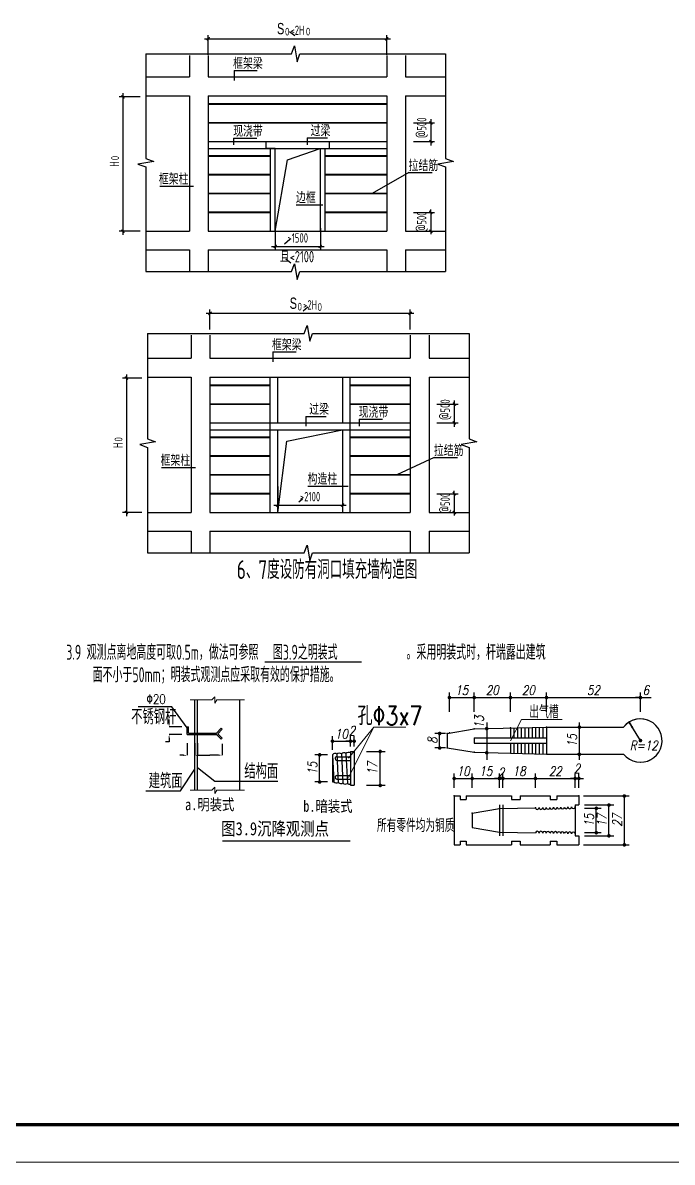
# Model space of a CAD drawing. Extents: x 3968514 to 5230306, y -516551 to -228246.
# Drawn here: x 4128825 to 4146085, y -359553 to -329275 of the extents above; entities that cross this region are included whole.
import ezdxf
from ezdxf.enums import TextEntityAlignment as Align

# ---------------------------------------------------------------- set-up
doc = ezdxf.new("R2010")
doc.units = 0
doc.header["$LTSCALE"] = 1000
doc.header["$MEASUREMENT"] = 0
doc.linetypes.add('3', pattern=[5, 3, -2])
doc.linetypes.add('DASH', pattern=[0.35, 0.25, -0.1])
doc.layers.add('AXIS', color=3, linetype='Continuous', lineweight=15)
doc.layers.add('FRAME', color=3, linetype='Continuous', lineweight=18)
for name, color, linetype in [('DIM', 3, 'Continuous'), ('DIM_SYMB', 3, 'Continuous'), ('edge', 7, 'Continuous'), ('HZ', 4, 'Continuous'), ('PUB_TEXT', 7, 'Continuous'), ('STEEL', 2, 'Continuous'), ('TEXT', 7, 'Continuous'), ('梁__实线', 4, 'Continuous')]:
    doc.layers.add(name, color=color, linetype=linetype)
doc.styles.add('FF', font='ztxt.shx', dxfattribs={"width": 0.7, "bigfont": 'hztxt.shx'})
doc.styles.add('FF1', font='tssdeng.shx', dxfattribs={"width": 0.8, "bigfont": 'tssdchn.shx'})
doc.styles.add('HZ', font='txt.shx', dxfattribs={"width": 0.8, "bigfont": 'hztxt.shx'})
doc.styles.add('SIM', font='italict.shx', dxfattribs={"width": 0.75, "oblique": 10, "bigfont": 'tssdchn.shx'})
doc.styles.add('sim1', font='TXT', dxfattribs={"width": 0.75, "bigfont": 'HZTXT'})
doc.styles.add('ST', font='simhei.ttf', dxfattribs={"width": 0.7})
doc.styles.add('TSSD_DIMENSION', font='tssdeng.shx', dxfattribs={"width": 0.7, "bigfont": 'tssdchn.shx'})
doc.styles.add('TSSD_Norm', font='tssdeng.shx', dxfattribs={"width": 0.7, "bigfont": 'hztxt.shx'})
doc.dimstyles.new('sim', dxfattribs={"dimtxt": 0.18, "dimasz": 100, "dimexe": 0.18, "dimexo": 0.0625, "dimgap": 0.09, "dimtad": 0, "dimtih": 1, "dimtoh": 1, "dimdec": 4, "dimzin": 0, "dimdsep": 46, "dimtxsty": 'HZ', "dimcen": 0.09, "dimadec": 0, "dimazin": 0, "dimtfac": 1, "dimtdec": 4, "dimtofl": 0, "dimtmove": 0, "dimatfit": 3, "dimfxl": 1, "dimtolj": 1, "dimtzin": 0, "dimarcsym": 0})
doc.dimstyles.new('TSSD_100_100$0', dxfattribs={"dimtxt": 300, "dimasz": 100, "dimexe": 100, "dimexo": 200, "dimgap": 100, "dimtad": 1, "dimdec": 0, "dimzin": 0, "dimdsep": 46, "dimtxsty": 'TSSD_DIMENSION', "dimblk": 'ARCHTICK', "dimblk1": 'ARCHTICK', "dimblk2": 'ARCHTICK', "dimcen": 0, "dimdle": 100, "dimclrd": 3, "dimclre": 3, "dimclrt": 7, "dimadec": 0, "dimazin": 0, "dimtfac": 1, "dimtdec": 0, "dimtix": 1, "dimtmove": 2, "dimatfit": 3, "dimldrblk": 'ARCHTICK', "dimfxl": 1, "dimtolj": 1, "dimtzin": 0, "dimarcsym": 0})

# ---------------------------------------------------------------- blocks, each defined once
blk = doc.blocks.new('*D281')
at = {"layer": 'Defpoints', "color": 0, "transparency": 16777216}
for p in [(4132714, -347985), (4133050, -347985), (4133050, -348185)]:
    blk.add_point(p, dxfattribs=at)
at = {"layer": 'TEXT', "color": 0, "lineweight": -2, "transparency": 16777216}
for p, q in [((4132714, -347885), (4132714, -347785)), ((4133050, -347985), (4132714, -347985)), ((4133050, -348185), (4132714, -348185)), ((4132714, -348385), (4132614, -348385)), ((4132714, -348285), (4132714, -348385))]:
    blk.add_line(p, q, dxfattribs=at)
at = {"layer": 'TEXT', "color": 0, "transparency": 16777216}
for points in [[(4132697, -347885), (4132731, -347885), (4132714, -347985)], [(4132697, -348285), (4132731, -348285), (4132714, -348185)]]:
    blk.add_solid(points, dxfattribs=at)
at = {"layer": 'TEXT', "color": 0, "transparency": 16777216, "insert": (4132614, -348385), "char_height": 0.18, "attachment_point": 5, "style": 'HZ'}
blk.add_mtext('\\A1;{\\f??|b0|i0|c0|p54;50}', dxfattribs=at)
blk = doc.blocks.new('*D280')
at = {"layer": 'Defpoints', "color": 0, "transparency": 16777216}
for p in [(4133466, -348416), (4134127, -348440), (4134127, -348736)]:
    blk.add_point(p, dxfattribs=at)
at = {"layer": 'TEXT', "color": 0, "lineweight": -2, "transparency": 16777216}
for p, q in [((4133466, -348416), (4133466, -348737)), ((4134127, -348440), (4134127, -348737)), ((4133566, -348736), (4133796, -348736)), ((4134027, -348736), (4133797, -348736))]:
    blk.add_line(p, q, dxfattribs=at)
at = {"layer": 'TEXT', "color": 0, "transparency": 16777216}
for points in [[(4133566, -348720), (4133566, -348753), (4133466, -348736)], [(4134027, -348720), (4134027, -348753), (4134127, -348736)]]:
    blk.add_solid(points, dxfattribs=at)
at = {"layer": 'TEXT', "color": 0, "transparency": 16777216, "insert": (4133797, -348736), "char_height": 0.18, "attachment_point": 5, "style": 'HZ'}
blk.add_mtext('\\A1;{\\f??|b0|i0|c0|p54;300}', dxfattribs=at)
blk = doc.blocks.new('*D279')
at = {"layer": 'Defpoints', "color": 0, "transparency": 16777216}
for p in [(4133196, -348416), (4133396, -348416), (4133196, -348741)]:
    blk.add_point(p, dxfattribs=at)
at = {"layer": 'TEXT', "color": 0, "lineweight": -2, "transparency": 16777216}
for p, q in [((4133196, -348416), (4133196, -348741)), ((4133396, -348416), (4133396, -348741)), ((4133096, -348741), (4132996, -348741)), ((4133496, -348741), (4133596, -348741))]:
    blk.add_line(p, q, dxfattribs=at)
at = {"layer": 'TEXT', "color": 0, "transparency": 16777216}
for points in [[(4133096, -348724), (4133096, -348757), (4133196, -348741)], [(4133496, -348724), (4133496, -348757), (4133396, -348741)]]:
    blk.add_solid(points, dxfattribs=at)
at = {"layer": 'TEXT', "color": 0, "transparency": 16777216, "insert": (4132996, -348741), "char_height": 0.18, "attachment_point": 5, "style": 'HZ'}
blk.add_mtext('\\A1;{\\f??|b0|i0|c0|p54;50}', dxfattribs=at)
blk = doc.blocks.new('_ArchTick')
at = {"color": 0, "linetype": 'ByBlock', "const_width": 0.4}
blk.add_lwpolyline([(-0.5, -0.5), (0.5, 0.5)], dxfattribs=at)
blk = doc.blocks.new('*D242')
at = {"layer": 'Defpoints', "color": 0, "transparency": 16777216}
for p in [(682937, 742604), (682327, 739034), (682937, 739034)]:
    blk.add_point(p, dxfattribs=at)
at = {"layer": 'DIM', "color": 3, "lineweight": -2, "transparency": 16777216}
for p, q in [((682787, 742604), (682227, 742604)), ((682327, 742704), (682327, 738934)), ((682787, 739034), (682227, 739034))]:
    blk.add_line(p, q, dxfattribs=at)
at = {"layer": 'DIM', "color": 3, "lineweight": -2, "transparency": 16777216, "xscale": 80, "yscale": 80, "zscale": 80}
for p, rotation in [((682327, 742604), 90), ((682327, 739034), 270)]:
    blk.add_blockref('_ArchTick', p, dxfattribs=dict(at, rotation=rotation))
at = {"layer": 'DIM', "color": 7, "transparency": 16777216, "insert": (682102, 740819), "char_height": 250, "attachment_point": 5, "rotation": 90, "style": 'TSSD_DIMENSION'}
blk.add_mtext('\\A1;H', dxfattribs=at)
blk = doc.blocks.new('*D241')
at = {"layer": 'Defpoints', "color": 0, "transparency": 16777216}
for p in [(689339, 744147), (684594, 743572), (689339, 743572)]:
    blk.add_point(p, dxfattribs=at)
at = {"layer": 'DIM', "color": 3, "lineweight": -2, "transparency": 16777216}
for p, q in [((684594, 743722), (684594, 744247)), ((689339, 743722), (689339, 744247)), ((684494, 744147), (689439, 744147))]:
    blk.add_line(p, q, dxfattribs=at)
at = {"layer": 'DIM', "color": 3, "lineweight": -2, "transparency": 16777216, "xscale": 80, "yscale": 80, "zscale": 80, "rotation": 180}
blk.add_blockref('_ArchTick', (684594, 744147), dxfattribs=at)
at = {"layer": 'DIM', "color": 3, "lineweight": -2, "transparency": 16777216, "xscale": 80, "yscale": 80, "zscale": 80}
blk.add_blockref('_ArchTick', (689339, 744147), dxfattribs=at)
at = {"layer": 'DIM', "color": 7, "transparency": 16777216, "insert": (686966, 744372), "char_height": 250, "attachment_point": 5, "style": 'TSSD_DIMENSION'}
blk.add_mtext('\\A1;<2H', dxfattribs=at)
blk = doc.blocks.new('*D240')
at = {"layer": 'Defpoints', "color": 0, "transparency": 16777216}
for p in [(689900, 741914), (689900, 741414), (690512, 741414)]:
    blk.add_point(p, dxfattribs=at)
at = {"layer": 'DIM', "color": 3, "lineweight": -2, "transparency": 16777216}
for p, q in [((690050, 741914), (690612, 741914)), ((690512, 742014), (690512, 741314)), ((690050, 741414), (690612, 741414))]:
    blk.add_line(p, q, dxfattribs=at)
at = {"layer": 'DIM', "color": 3, "lineweight": -2, "transparency": 16777216, "xscale": 80, "yscale": 80, "zscale": 80}
for p, rotation in [((690512, 741914), 90), ((690512, 741414), 270)]:
    blk.add_blockref('_ArchTick', p, dxfattribs=dict(at, rotation=rotation))
at = {"layer": 'DIM', "color": 7, "transparency": 16777216, "insert": (690287, 741781), "char_height": 250, "attachment_point": 5, "rotation": 90, "style": 'TSSD_DIMENSION'}
blk.add_mtext('\\A1;@500', dxfattribs=at)
blk = doc.blocks.new('*D239')
at = {"layer": 'Defpoints', "color": 0, "transparency": 16777216}
for p in [(689900, 739534), (689900, 739034), (690512, 739034)]:
    blk.add_point(p, dxfattribs=at)
at = {"layer": 'DIM', "color": 3, "lineweight": -2, "transparency": 16777216}
for p, q in [((690050, 739534), (690612, 739534)), ((690512, 739534), (690512, 739614)), ((690512, 739534), (690512, 739034)), ((690050, 739034), (690612, 739034)), ((690512, 739034), (690512, 738954))]:
    blk.add_line(p, q, dxfattribs=at)
at = {"layer": 'DIM', "color": 3, "lineweight": -2, "transparency": 16777216, "xscale": 80, "yscale": 80, "zscale": 80}
for p, rotation in [((690512, 739534), 270), ((690512, 739034), 90)]:
    blk.add_blockref('_ArchTick', p, dxfattribs=dict(at, rotation=rotation))
at = {"layer": 'DIM', "color": 7, "transparency": 16777216, "insert": (690287, 739284), "char_height": 250, "attachment_point": 5, "rotation": 90, "style": 'TSSD_DIMENSION'}
blk.add_mtext('\\A1;@500', dxfattribs=at)
blk = doc.blocks.new('*D238')
at = {"layer": 'Defpoints', "color": 0, "transparency": 16777216}
for p in [(686373, 739263), (687575, 739263), (687575, 738630)]:
    blk.add_point(p, dxfattribs=at)
at = {"layer": 'DIM', "color": 3, "lineweight": -2, "transparency": 16777216}
for p, q in [((686373, 739113), (686373, 738530)), ((687575, 739113), (687575, 738530)), ((686273, 738630), (687675, 738630))]:
    blk.add_line(p, q, dxfattribs=at)
at = {"layer": 'DIM', "color": 3, "lineweight": -2, "transparency": 16777216, "xscale": 80, "yscale": 80, "zscale": 80, "rotation": 180}
blk.add_blockref('_ArchTick', (686373, 738630), dxfattribs=at)
at = {"layer": 'DIM', "color": 3, "lineweight": -2, "transparency": 16777216, "xscale": 80, "yscale": 80, "zscale": 80}
blk.add_blockref('_ArchTick', (687575, 738630), dxfattribs=at)
at = {"layer": 'DIM', "color": 7, "transparency": 16777216, "insert": (686974, 738855), "char_height": 250, "attachment_point": 5, "style": 'TSSD_DIMENSION'}
blk.add_mtext('\\A1;>1500', dxfattribs=at)
blk = doc.blocks.new('*D244')
at = {"layer": 'Defpoints', "color": 0, "transparency": 16777216}
for p in [(830, 5386), (266, 1817), (830, 1817)]:
    blk.add_point(p, dxfattribs=at)
at = {"layer": 'DIM', "color": 3, "lineweight": -2, "transparency": 16777216}
for p, q in [((266, 5486), (266, 1717)), ((680, 5386), (166, 5386)), ((680, 1817), (166, 1817))]:
    blk.add_line(p, q, dxfattribs=at)
at = {"layer": 'DIM', "color": 3, "lineweight": -2, "transparency": 16777216, "xscale": 80, "yscale": 80, "zscale": 80}
for p, rotation in [((266, 5386), 90), ((266, 1817), 270)]:
    blk.add_blockref('_ArchTick', p, dxfattribs=dict(at, rotation=rotation))
at = {"layer": 'DIM', "color": 7, "transparency": 16777216, "insert": (41, 3601), "char_height": 250, "attachment_point": 5, "rotation": 90, "style": 'TSSD_DIMENSION'}
blk.add_mtext('\\A1;H', dxfattribs=at)
blk = doc.blocks.new('*D245')
at = {"layer": 'Defpoints', "color": 0, "transparency": 16777216}
for p in [(7808, 7110), (2487, 6533), (7808, 6533)]:
    blk.add_point(p, dxfattribs=at)
at = {"layer": 'DIM', "color": 3, "lineweight": -2, "transparency": 16777216}
for p, q in [((2387, 7110), (7908, 7110)), ((2487, 6683), (2487, 7210)), ((7808, 6683), (7808, 7210))]:
    blk.add_line(p, q, dxfattribs=at)
at = {"layer": 'DIM', "color": 3, "lineweight": -2, "transparency": 16777216, "xscale": 80, "yscale": 80, "zscale": 80, "rotation": 180}
blk.add_blockref('_ArchTick', (2487, 7110), dxfattribs=at)
at = {"layer": 'DIM', "color": 3, "lineweight": -2, "transparency": 16777216, "xscale": 80, "yscale": 80, "zscale": 80}
blk.add_blockref('_ArchTick', (7808, 7110), dxfattribs=at)
at = {"layer": 'DIM', "color": 7, "transparency": 16777216, "insert": (5148, 7335), "char_height": 250, "attachment_point": 5, "style": 'TSSD_DIMENSION'}
blk.add_mtext('\\A1;>2H', dxfattribs=at)
blk = doc.blocks.new('*D246')
at = {"layer": 'Defpoints', "color": 0, "transparency": 16777216}
for p in [(8369, 4697), (8369, 4197), (8981, 4197)]:
    blk.add_point(p, dxfattribs=at)
at = {"layer": 'DIM', "color": 3, "lineweight": -2, "transparency": 16777216}
for p, q in [((8519, 4697), (9081, 4697)), ((8981, 4797), (8981, 4097)), ((8519, 4197), (9081, 4197))]:
    blk.add_line(p, q, dxfattribs=at)
at = {"layer": 'DIM', "color": 3, "lineweight": -2, "transparency": 16777216, "xscale": 80, "yscale": 80, "zscale": 80}
for p, rotation in [((8981, 4697), 90), ((8981, 4197), 270)]:
    blk.add_blockref('_ArchTick', p, dxfattribs=dict(at, rotation=rotation))
at = {"layer": 'DIM', "color": 7, "transparency": 16777216, "insert": (8756, 4550), "char_height": 250, "attachment_point": 5, "rotation": 90, "style": 'TSSD_DIMENSION'}
blk.add_mtext('\\A1;@500', dxfattribs=at)
blk = doc.blocks.new('*D247')
at = {"layer": 'Defpoints', "color": 0, "transparency": 16777216}
for p in [(8369, 2317), (8369, 1817), (8981, 1817)]:
    blk.add_point(p, dxfattribs=at)
at = {"layer": 'DIM', "color": 3, "lineweight": -2, "transparency": 16777216}
for p, q in [((8519, 2317), (9081, 2317)), ((8981, 2317), (8981, 2397)), ((8981, 2317), (8981, 1817)), ((8519, 1817), (9081, 1817)), ((8981, 1817), (8981, 1737))]:
    blk.add_line(p, q, dxfattribs=at)
at = {"layer": 'DIM', "color": 3, "lineweight": -2, "transparency": 16777216, "xscale": 80, "yscale": 80, "zscale": 80}
for p, rotation in [((8981, 2317), 270), ((8981, 1817), 90)]:
    blk.add_blockref('_ArchTick', p, dxfattribs=dict(at, rotation=rotation))
at = {"layer": 'DIM', "color": 7, "transparency": 16777216, "insert": (8756, 2067), "char_height": 250, "attachment_point": 5, "rotation": 90, "style": 'TSSD_DIMENSION'}
blk.add_mtext('\\A1;@500', dxfattribs=at)
blk = doc.blocks.new('*D248')
at = {"layer": 'Defpoints', "color": 0, "transparency": 16777216}
for p in [(4287, 2656), (6008, 2656), (6008, 2014)]:
    blk.add_point(p, dxfattribs=at)
at = {"layer": 'DIM', "color": 3, "lineweight": -2, "transparency": 16777216}
for p, q in [((4287, 2506), (4287, 1914)), ((6008, 2506), (6008, 1914)), ((4187, 2014), (6108, 2014))]:
    blk.add_line(p, q, dxfattribs=at)
at = {"layer": 'DIM', "color": 3, "lineweight": -2, "transparency": 16777216, "xscale": 80, "yscale": 80, "zscale": 80, "rotation": 180}
blk.add_blockref('_ArchTick', (4287, 2014), dxfattribs=at)
at = {"layer": 'DIM', "color": 3, "lineweight": -2, "transparency": 16777216, "xscale": 80, "yscale": 80, "zscale": 80}
blk.add_blockref('_ArchTick', (6008, 2014), dxfattribs=at)
at = {"layer": 'DIM', "color": 7, "transparency": 16777216, "insert": (5148, 2239), "char_height": 250, "attachment_point": 5, "style": 'TSSD_DIMENSION'}
blk.add_mtext('\\A1;>2100', dxfattribs=at)
blk = doc.blocks.new('A$C0B803521')
at = {"layer": 'FRAME', "lineweight": 140}
blk.add_line((-97543, 35252), (-16943, 35252), dxfattribs=at)
at = {"layer": 'FRAME', "lineweight": 18}
blk.add_line((-100043, 34252), (-15943, 34252), dxfattribs=at)
blk = doc.blocks.new('A$C00CE35F3')
at = {"layer": 'DIM_SYMB'}
for points in [[(930.8, 5998), (4802, 5998), (4878.4, 6208), (4952.5, 5788), (5027, 5998), (8898.2, 5998)], [(930.8, 5998), (930.8, 3216.5), (1140.8, 3140), (720.8, 3066), (930.8, 2991.5), (930.8, 210)], [(8898.2, 5998), (8898.2, 3216.5), (9108.2, 3140), (8688.2, 3066), (8898.2, 2991.5), (8898.2, 210)], [(930.8, 210), (4802, 210), (4878.4, 420), (4952.5, 0), (5027, 210), (8898.2, 210)]]:
    blk.add_lwpolyline(points, dxfattribs=at)
at = {"layer": '梁__实线'}
for p, q in [((4750.7, 6590.9), (4888.5, 6480)), ((2087.4, 5954.5), (2087.4, 5384.5)), ((2587.4, 5954.5), (2587.4, 5384.5)), ((7332.8, 5954.5), (7332.8, 5384.5)), ((7832.8, 5954.5), (7832.8, 5384.5)), ((3278.1, 5553), (3278.1, 5289.2)), ((3278.1, 5553), (3891.6, 5553)), ((917.2, 5384.5), (2087.4, 5384.5)), ((2587.4, 5384.5), (7332.8, 5384.5)), ((7832.8, 5384.5), (8894.9, 5384.5)), ((917.2, 4884.5), (2087.4, 4884.5)), ((2087.4, 4884.5), (2087.4, 1284.5)), ((2587.4, 4884.5), (2587.4, 1284.5)), ((2587.4, 4884.5), (7332.8, 4884.5)), ((7332.8, 4884.5), (7332.8, 1284.5)), ((7832.8, 4884.5), (8894.9, 4884.5)), ((7832.8, 4884.5), (7832.8, 1284.5)), ((2587.4, 3664.5), (7332.8, 3664.5)), ((3261, 3755.7), (3261, 3576.1)), ((3261, 3755.7), (3882.4, 3755.7)), ((4127.5, 3484.5), (4127.5, 3664.5)), ((5220.4, 3767.2), (5220.4, 3576.1)), ((5220.4, 3767.2), (5761.6, 3767.2)), ((5807.5, 3484.5), (5807.5, 3664.5)), ((2587.4, 3484.5), (7332.8, 3484.5)), ((4367.5, 3484.5), (4127.5, 3484.5)), ((4367.5, 1284.5), (4367.5, 3484.5)), ((4692.1, 3182.3), (5567.5, 3484.5)), ((5567.5, 3484.5), (5807.5, 3484.5)), ((5567.5, 3484.5), (5567.5, 1284.5)), ((4367.5, 1284.5), (4692.1, 3182.3)), ((7922.7, 2842.4), (6944.1, 2284.5)), ((7922.7, 2842.4), (8544.2, 2842.4)), ((1303.3, 2482.1), (2199.8, 2482.1)), ((4926.5, 1985.4), (5635.4, 1985.4)), ((917.2, 1284.5), (2087.4, 1284.5)), ((2587.4, 1284.5), (7332.8, 1284.5)), ((7832.8, 1284.5), (8894.9, 1284.5)), ((4619, 952.3), (4760, 1068.8)), ((917.2, 784.5), (2087.4, 784.5)), ((2087.4, 784.5), (2087.4, 227.2)), ((2587.4, 784.5), (2587.4, 227.2)), ((2587.4, 784.5), (7332.8, 784.5)), ((7332.8, 784.5), (7332.8, 227.2)), ((7832.8, 784.5), (7832.8, 227.2)), ((7832.8, 784.5), (8894.9, 784.5)), ((4649, 550.2), (4785.5, 441.5))]:
    blk.add_line(p, q, dxfattribs=at)
at = {"layer": '梁__实线', "linetype": '3'}
for p, q in [((4247.5, 1284.5), (4247.5, 3484.5)), ((5687.5, 3484.5), (5687.5, 1284.5))]:
    blk.add_line(p, q, dxfattribs=at)
at = {"layer": '梁__实线', "linetype": 'DASH', "const_width": 50}
for points in [[(2587.4, 4664.5), (7332.8, 4664.5)], [(2587.4, 4164.5), (7332.8, 4164.5)], [(2587.4, 3284.5), (4247.5, 3284.5)], [(5687.5, 3284.5), (7332.8, 3284.5)], [(2587.4, 2784.5), (4247.5, 2784.5)], [(5687.5, 2784.5), (7332.8, 2784.5)], [(2587.4, 2284.5), (4247.5, 2284.5)], [(5687.5, 2284.5), (7332.8, 2284.5)], [(2587.4, 1784.5), (4247.5, 1784.5)], [(5687.5, 1784.5), (7332.8, 1784.5)]]:
    blk.add_lwpolyline(points, dxfattribs=at)
at = {"layer": 'DIM', "color": 7, "char_height": 300, "attachment_point": 5, "style": 'TSSD_DIMENSION'}
for s, insert in [('{\\fArial|b0|i0|c0|p32;S}', (4513.7, 6665.6)), ('且<2100', (4946.5, 607.1))]:
    blk.add_mtext(s, dxfattribs=dict(at, insert=insert))
at = {"layer": 'HZ', "style": 'FF', "width": 0.7}
for s, height, p in [('0', 200, (4633.4, 6485.6)), ('0', 200, (5189.1, 6487.8)), ('框架梁', 300, (3250.7, 5590)), ('现浇带', 300, (3251.6, 3792.7)), ('过梁', 300, (5310.5, 3804.2)), ('拉结筋', 300, (7913.4, 2879.3)), ('框架柱', 300, (1275.9, 2519.1)), ('边框', 300, (4921, 2026.3))]:
    blk.add_text(s, height=height, dxfattribs=at).set_placement(p)
blk.add_text('0', height=200, rotation=90, dxfattribs=at).set_placement((211.5, 3175.4))
at = {"layer": 'DIM'}
for base, p1, p2, text, picture, middle in [((7332.8, 6397.8), (2587.4, 5822.8), (7332.8, 5822.8), '<2H', '*D241', (4960.1, 6622.8)), ((5568.3, 880), (4366.7, 1513.9), (5568.3, 1513.9), '>1500', '*D238', (4967.5, 1105))]:
    dim = blk.add_linear_dim(base=base, p1=p1, p2=p2, text=text, dimstyle='TSSD_100_100$0', dxfattribs=at)
    dim.commit()
    dim.dimension.update_dxf_attribs({"geometry": picture, "text_midpoint": middle, "insert": (-682006.3, -737749.6)})
for base, p1, p2, text, picture, middle in [((321.2, 1284.5), (930.8, 4854.2), (930.8, 1284.5), 'H', '*D242', (96.2, 3069.4)), ((8506, 1284.5), (7893.7, 1784.5), (7893.7, 1284.5), '@500', '*D239', (8281, 1534.5))]:
    dim = blk.add_linear_dim(base=base, p1=p1, p2=p2, angle=90, text=text, dimstyle='TSSD_100_100$0', dxfattribs=at)
    dim.commit()
    dim.dimension.update_dxf_attribs({"geometry": picture, "text_midpoint": middle, "insert": (-682006.3, -737749.6)})
dim = blk.add_linear_dim(base=(8506, 3664.5), p1=(7893.7, 4164.5), p2=(7893.7, 3664.5), angle=90, text='@500', dimstyle='TSSD_100_100$0', dxfattribs=at)
dim.commit()
dim.dimension.update_dxf_attribs({"geometry": '*D240', "text_midpoint": (8281, 4031.3), "dimtype": 128, "insert": (-682006.3, -737749.6)})
blk = doc.blocks.new('A$C3B2316FB')
at = {"layer": 'DIM_SYMB'}
for points in [[(830.2, 6576.1), (4989.4, 6576.1), (5065.8, 6786.1), (5139.9, 6366.1), (5214.4, 6576.1), (9373.5, 6576.1)], [(830.2, 6576.1), (830.2, 3771.6), (1040.2, 3695.2), (620.2, 3621.1), (830.2, 3546.6), (830.2, 742.1)], [(9373.5, 6576.1), (9373.5, 3771.6), (9583.5, 3695.2), (9163.5, 3621.1), (9373.5, 3546.6), (9373.5, 742.1)], [(830.2, 742.1), (4989.4, 742.1), (5065.8, 952.1), (5139.9, 532.1), (5214.4, 742.1), (9373.5, 742.1)]]:
    blk.add_lwpolyline(points, dxfattribs=at)
at = {"layer": '梁__实线'}
for p, q in [((4959.6, 7174.3), (5088.5, 7284.9)), ((1986.8, 6532.6), (1986.8, 5916.6)), ((2486.8, 6532.6), (2486.8, 5916.6)), ((7808.2, 6532.6), (7808.2, 5916.6)), ((8308.2, 6532.6), (8308.2, 5916.6)), ((4161.9, 6085.1), (4161.9, 5821.3)), ((4161.9, 6085.1), (4775.3, 6085.1)), ((816.6, 5916.6), (1986.8, 5916.6)), ((2486.8, 5916.6), (7808.2, 5916.6)), ((8308.2, 5916.6), (9370.3, 5916.6)), ((816.6, 5416.6), (1986.8, 5416.6)), ((1986.8, 5416.6), (1986.8, 1816.6)), ((2486.8, 5416.6), (2486.8, 1816.6)), ((2486.8, 5416.6), (7808.2, 5416.6)), ((4086.8, 1816.6), (4086.8, 5416.6)), ((4286.8, 4196.6), (4286.8, 5416.6)), ((6008.3, 5416.6), (6008.3, 4196.6)), ((6208.3, 5416.6), (6208.3, 1816.6)), ((7808.2, 5416.6), (7808.2, 1816.6)), ((8308.2, 5416.6), (9370.3, 5416.6)), ((8308.2, 5416.6), (8308.2, 1816.6)), ((5035.4, 4372), (5035.4, 4108.2)), ((5035.4, 4372), (5576.6, 4372)), ((6448.2, 4296.2), (6448.2, 4108.2)), ((6448.2, 4296.2), (7069.7, 4296.2)), ((2486.8, 4196.6), (7808.2, 4196.6)), ((2486.8, 4016.6), (7808.2, 4016.6)), ((4286.8, 1816.6), (4286.8, 4016.6)), ((4531.4, 3714.4), (6008.3, 4016.6)), ((6008.3, 4016.6), (6008.3, 1816.6)), ((4286.8, 1816.6), (4531.4, 3714.4)), ((8446.9, 3278.2), (7451.6, 2816.6)), ((8446.9, 3278.2), (9068.4, 3278.2)), ((1202.7, 3014.2), (2099.2, 3014.2)), ((5087.4, 2517.4), (6156.2, 2517.4)), ((4845.8, 2096.8), (4945.2, 2178.9)), ((816.6, 1816.6), (1986.8, 1816.6)), ((2486.8, 1816.6), (7808.2, 1816.6)), ((8308.2, 1816.6), (9370.3, 1816.6)), ((816.6, 1316.6), (1986.8, 1316.6)), ((1986.8, 1316.6), (1986.8, 759.3)), ((2486.8, 1316.6), (2486.8, 759.3)), ((2486.8, 1316.6), (7808.2, 1316.6)), ((7808.2, 1316.6), (7808.2, 759.3)), ((8308.2, 1316.6), (8308.2, 759.3)), ((8308.2, 1316.6), (9370.3, 1316.6))]:
    blk.add_line(p, q, dxfattribs=at)
at = {"layer": '梁__实线', "linetype": 'DASH', "const_width": 50}
for points in [[(2486.8, 5196.6), (4086.8, 5196.6)], [(6208.3, 5196.6), (7808.2, 5196.6)], [(2486.8, 4696.6), (4086.8, 4696.6)], [(6208.3, 4696.6), (7808.2, 4696.6)], [(2486.8, 3816.6), (4086.8, 3816.6)], [(6208.3, 3816.6), (7808.2, 3816.6)], [(2486.8, 3316.6), (4086.8, 3316.6)], [(6208.3, 3316.6), (7808.2, 3316.6)], [(2486.8, 2816.6), (4086.8, 2816.6)], [(6208.3, 2816.6), (7808.2, 2816.6)], [(2486.8, 2316.6), (4086.8, 2316.6)], [(6208.3, 2316.6), (7808.2, 2316.6)]]:
    blk.add_lwpolyline(points, dxfattribs=at)
at = {"layer": 'DIM', "insert": (4702.4, 7376.3), "char_height": 300, "attachment_point": 5, "style": 'TSSD_DIMENSION'}
blk.add_mtext('{\\fArial|b0|i0|c0|p32;S}', dxfattribs=at)
at = {"layer": 'HZ', "style": 'FF', "width": 0.7}
for s, height, p in [('0', 200, (4819.9, 7186.3)), ('0', 200, (5352.5, 7176.5)), ('框架梁', 300, (4134.5, 6122.1)), ('过梁', 300, (5125.5, 4408.9)), ('现浇带', 300, (6438.9, 4333.2)), ('拉结筋', 300, (8437.6, 3315.2)), ('框架柱', 300, (1175.3, 3051.1)), ('构造柱', 300, (5081.9, 2558.4))]:
    blk.add_text(s, height=height, dxfattribs=at).set_placement(p)
blk.add_text('0', height=200, rotation=90, dxfattribs=at).set_placement((156.5, 3707.5))
at = {"layer": 'DIM'}
for base, p1, p2, text, picture, middle in [((7808.2, 7110.1), (2486.8, 6532.6), (7808.2, 6532.6), '>2H', '*D245', (5147.5, 7335.1)), ((6008.4, 2014.4), (4287.4, 2656.5), (6008.4, 2656.5), '>2100', '*D248', (5147.9, 2239.4))]:
    dim = blk.add_linear_dim(base=base, p1=p1, p2=p2, text=text, dimstyle='TSSD_100_100$0', dxfattribs=at)
    dim.commit()
    dim.dimension.update_dxf_attribs({"geometry": picture, "text_midpoint": middle})
for base, p1, p2, text, picture, middle in [((266.2, 1816.6), (830.2, 5386.2), (830.2, 1816.6), 'H', '*D244', (41.2, 3601.4)), ((8981.4, 1816.6), (8369.1, 2316.6), (8369.1, 1816.6), '@500', '*D247', (8756.4, 2066.6))]:
    dim = blk.add_linear_dim(base=base, p1=p1, p2=p2, angle=90, text=text, dimstyle='TSSD_100_100$0', dxfattribs=at)
    dim.commit()
    dim.dimension.update_dxf_attribs({"geometry": picture, "text_midpoint": middle})
dim = blk.add_linear_dim(base=(8981.4, 4196.6), p1=(8369.1, 4696.6), p2=(8369.1, 4196.6), angle=90, text='@500', dimstyle='TSSD_100_100$0', dxfattribs=at)
dim.commit()
dim.dimension.update_dxf_attribs({"geometry": '*D246', "text_midpoint": (8756.4, 4550.3), "dimtype": 128})

msp = doc.modelspace()

# ---------------------------------------------------------------- linework, layer by layer
at = {"layer": 'AXIS'}
for p, q in [((4133275.88121, -347270.15845), (4133848.58469, -347270.15845)), ((4133848.58469, -347270.15845), (4133925.75398, -347184.79653)), ((4133925.75398, -347184.79653), (4133925.75398, -347351.40549)), ((4133925.75398, -347351.40549), (4133982.64923, -347270.15845)), ((4133982.64923, -347270.15845), (4134715.88121, -347270.15845)), ((4142079.9045, -347791.65001), (4141784.25167, -348353.079)), ((4142079.9045, -347791.65001), (4143156.78995, -347791.65001)), ((4137479.43389, -348818.37391), (4138152.38136, -347991.24889)), ((4138152.38136, -347991.24889), (4137479.43389, -349327.3739)), ((4138152.38136, -347991.24889), (4139005.57516, -347991.24889)), ((4133275.88121, -349670.15845), (4133848.58469, -349670.15845)), ((4133848.58469, -349670.15845), (4133925.75397, -349584.79653)), ((4133925.75397, -349584.79653), (4133925.75397, -349751.40549)), ((4133925.75397, -349751.40549), (4133982.64923, -349670.15845)), ((4133982.64923, -349670.15845), (4134715.88121, -349670.15845))]:
    msp.add_line(p, q, dxfattribs=at)
at = {"layer": 'AXIS', "const_width": 40}
msp.add_lwpolyline([(4134127.5924, -351015.88816), (4137526.29811, -351015.88816)], dxfattribs=at)
at = {"layer": 'edge'}
for p, q in [((4133395.88121, -349670.15845), (4133395.88121, -347270.15845)), ((4133465.88121, -349670.15845), (4133465.88121, -347270.15845)), ((4134595.88121, -349670.15845), (4134595.88121, -347270.15845))]:
    msp.add_line(p, q, dxfattribs=at)
at = {"layer": 'PUB_TEXT'}
msp.add_line((4135261.74296, -346252.48686), (4137831.02269, -346252.48686), dxfattribs=at)
at = {"layer": 'STEEL'}
for p, q in [((4133195.88121, -348185.15845), (4133195.88121, -347985.15845)), ((4133195.88121, -347985.15845), (4133231.88121, -347985.15845)), ((4133195.88121, -348185.15845), (4133975.78571, -348185.15841)), ((4133231.88121, -348149.15845), (4133231.88121, -347985.15845)), ((4133231.88121, -348149.15845), (4133975.78569, -348149.15841)), ((4133975.78569, -348149.15841), (4134101.7857, -348023.1584)), ((4133975.7857, -348185.1584), (4134101.7857, -348311.1584)), ((4134008.69739, -348167.1584), (4134127.24155, -348048.61424)), ((4134008.69739, -348167.1584), (4134127.24155, -348285.70255)), ((4134127.24155, -348048.61424), (4134101.7857, -348023.1584)), ((4134127.24155, -348285.70255), (4134101.7857, -348311.1584))]:
    msp.add_line(p, q, dxfattribs=at)
at = {"layer": 'STEEL', "color": 2}
for p, q in [((4140104.25167, -348157.43572), (4140824.25167, -348037.43572)), ((4140104.25167, -348157.43572), (4140104.25167, -348541.43572)), ((4140824.25167, -348037.43572), (4142744.25167, -347989.43572)), ((4141784.25167, -348013.43572), (4141784.25167, -348277.43572)), ((4141880.25167, -348011.03572), (4141880.25167, -348277.43572)), ((4141976.25167, -348008.63572), (4141976.25167, -348277.43572)), ((4142072.25167, -348006.23572), (4142072.25167, -348277.43572)), ((4142168.25167, -348003.83572), (4142168.25167, -348277.43572)), ((4142264.25167, -348001.43572), (4142264.25167, -348277.43572)), ((4142360.25167, -347999.03572), (4142360.25167, -348277.43572)), ((4142456.25167, -347989.43572), (4142456.25167, -348277.43572)), ((4142552.25167, -347989.43572), (4142552.25167, -348277.43572)), ((4142648.25167, -347989.43572), (4142648.25167, -348277.43572)), ((4142744.25167, -347989.43572), (4142744.25167, -348709.43572)), ((4142744.25167, -347989.43572), (4144790.61182, -347989.43572)), ((4140824.25167, -348277.43572), (4140824.25167, -348421.43572)), ((4140824.25167, -348277.43572), (4142744.25167, -348277.43572)), ((4140824.25167, -348421.43572), (4142744.25167, -348421.43572)), ((4141784.25167, -348421.43572), (4141784.25167, -348685.43572)), ((4141880.25167, -348421.43572), (4141880.25167, -348687.83572)), ((4141976.25167, -348421.43572), (4141976.25167, -348690.23572)), ((4142072.25167, -348421.43572), (4142072.25167, -348692.63572)), ((4142168.25167, -348421.43572), (4142168.25167, -348695.03572)), ((4142264.25167, -348421.43572), (4142264.25167, -348697.43572)), ((4142360.25167, -348421.43572), (4142360.25167, -348699.83572)), ((4142456.25167, -348421.43572), (4142456.25167, -348709.43572)), ((4142552.25167, -348421.43572), (4142552.25167, -348709.43572)), ((4142648.25167, -348421.43572), (4142648.25167, -348709.43572)), ((4137055.88971, -348726.10421), (4137055.88971, -349446.10421)), ((4137055.88971, -348726.10421), (4137090.43894, -349448.31273)), ((4137175.45496, -348714.14769), (4137211.21356, -349461.6366)), ((4137295.02022, -348702.19116), (4137331.92827, -349473.70807)), ((4137414.58547, -348690.23464), (4137452.64298, -349485.77954)), ((4137535.88971, -348635.76826), (4137535.88971, -349538.43759)), ((4137631.88971, -348635.76826), (4137631.88971, -349538.43759)), ((4140104.25167, -348541.43572), (4140824.25167, -348661.43572)), ((4140824.25167, -348661.43572), (4142744.25167, -348709.43572)), ((4142744.25167, -348709.43572), (4144790.61182, -348709.43572)), ((4137055.88971, -349446.10421), (4137091.91169, -349449.70641)), ((4137535.88971, -349538.43759), (4137631.88971, -349538.43759)), ((4140290.9289, -349821.0111), (4140454.19338, -349821.0111)), ((4140290.9289, -349821.0111), (4140290.9289, -351117.0111)), ((4140454.19338, -349821.0111), (4140454.19338, -349917.0111)), ((4140454.19338, -349917.0111), (4140612.47808, -349917.0111)), ((4140612.47808, -349821.0111), (4141814.61677, -349821.0111)), ((4140612.47808, -349821.0111), (4140612.47808, -349917.0111)), ((4141814.61677, -349821.0111), (4141814.61677, -349917.0111)), ((4141814.61677, -349917.0111), (4142042.16972, -349917.0111)), ((4142042.16972, -349821.0111), (4142042.16972, -349917.0111)), ((4142042.16972, -349821.0111), (4142838.6371, -349821.0111)), ((4142838.6371, -349821.0111), (4142838.6371, -349917.0111)), ((4142838.6371, -349917.0111), (4143021.67114, -349917.0111)), ((4143021.67114, -349821.0111), (4143602.9289, -349821.0111)), ((4143021.67114, -349821.0111), (4143021.67114, -349917.0111)), ((4143602.9289, -349821.0111), (4143602.9289, -350061.0111)), ((4140770.9289, -350277.0111), (4141490.9289, -350157.0111)), ((4140770.9289, -350277.0111), (4140770.9289, -350661.0111)), ((4141490.9289, -350157.0111), (4142450.9425, -350134.15364)), ((4142546.9153, -350131.86857), (4142546.9425, -350131.86792)), ((4142642.9153, -350129.58285), (4142642.9425, -350129.58221)), ((4142738.9153, -350127.29714), (4142738.9425, -350127.29649)), ((4142834.9153, -350125.01143), (4142834.9425, -350125.01078)), ((4142930.9153, -350122.72571), (4142930.9425, -350122.72506)), ((4143026.9153, -350120.44), (4143026.9425, -350120.43935)), ((4143122.9153, -350118.15428), (4143122.9425, -350118.15364)), ((4143218.9153, -350115.86857), (4143218.9425, -350115.86792)), ((4143314.9153, -350113.58286), (4143314.9425, -350113.58221)), ((4143410.9153, -350111.29714), (4143410.9425, -350111.29649)), ((4143506.9153, -350109.01143), (4143506.9289, -350109.0111)), ((4143506.9289, -350061.0111), (4143506.9289, -350877.0111)), ((4143506.9289, -350061.0111), (4143602.9289, -350061.0111)), ((4140770.9289, -350661.0111), (4141490.9289, -350781.0111)), ((4141490.9289, -350781.0111), (4142450.9289, -350803.86824)), ((4143506.9289, -350877.0111), (4143602.9289, -350877.0111)), ((4143602.9289, -350877.0111), (4143602.9289, -351117.0111)), ((4140290.9289, -351117.0111), (4140454.19338, -351117.0111)), ((4140454.19338, -351021.0111), (4140612.47808, -351021.0111)), ((4140454.19338, -351021.0111), (4140454.19338, -351117.0111)), ((4140612.47808, -351021.0111), (4140612.47808, -351117.0111)), ((4140612.47808, -351117.0111), (4141814.61677, -351117.0111)), ((4141814.61677, -351021.0111), (4142042.16972, -351021.0111)), ((4141814.61677, -351021.0111), (4141814.61677, -351117.0111)), ((4142042.16972, -351021.0111), (4142042.16972, -351117.0111)), ((4142042.16972, -351117.0111), (4142838.63709, -351117.0111)), ((4142838.63709, -351021.0111), (4143021.67114, -351021.0111)), ((4142838.63709, -351021.0111), (4142838.63709, -351117.0111)), ((4143021.67114, -351021.0111), (4143021.67114, -351117.0111)), ((4143021.67114, -351117.0111), (4143602.9289, -351117.0111))]:
    msp.add_line(p, q, dxfattribs=at)
at = {"layer": 'STEEL', "color": 5}
for p, q in [((4137172.72042, -348780.14046), (4137535.88971, -348780.14046)), ((4137172.72042, -348876.14046), (4137535.88971, -348876.14046)), ((4137172.72042, -349278.10421), (4137535.88971, -349278.10421)), ((4137172.72042, -349374.10421), (4137535.88971, -349374.10421)), ((4141490.9289, -350061.0111), (4141490.9289, -350877.0111)), ((4141586.9289, -350061.0111), (4141586.9289, -350877.0111))]:
    msp.add_line(p, q, dxfattribs=at)
at = {"layer": 'STEEL', "color": 2}
for centre, radius, start, end in [((4145240.25167, -348349.43572), 576, 270, 141.31781246), ((4145240.25167, -348349.43572), 576, 60.000001286, 141.31781246), ((4137120.77101, -348771.11263), 78.96417, 46.170397939, 145.250792016), ((4137242.42885, -348780.08204), 93.9832, 55.973053835, 135.448125798), ((4137360.84067, -348756.59115), 85.3914, 50.994595044, 140.42658731), ((4137482.38784, -348755.67193), 94.22951, 55.404245789, 136.016936343), ((4145240.25167, -348349.43572), 576, 218.682191842, 299.999998714), ((4137159.40547, -349377.24301), 99.02705, 224.214926661, 301.545201816), ((4137279.13973, -349391.98414), 97.29044, 225.718877035, 302.859921401), ((4137397.99992, -349422.60082), 83.53092, 217.722404941, 310.856408216), ((4137499.41867, -349438.4186), 66.56594, 225.356205142, 303.222606021), ((4142498.9289, -350133.0111), 48, 181.363953728, 1.363953728), ((4142594.9289, -350130.72539), 48, 181.363953728, 1.363953728), ((4142690.9289, -350128.43967), 48, 181.363953728, 1.363953728), ((4142786.9289, -350126.15396), 48, 181.363953728, 1.363953728), ((4142882.9289, -350123.86825), 48, 181.363953728, 1.363953728), ((4142978.9289, -350121.58253), 48, 181.363953728, 1.363953728), ((4143074.9289, -350119.29682), 48, 181.363953728, 1.363953728), ((4143170.9289, -350117.0111), 48, 181.363953728, 1.363953728), ((4143266.9289, -350114.72539), 48, 181.363953728, 1.363953728), ((4143362.9289, -350112.43967), 48, 181.363953728, 1.363953728), ((4143458.9289, -350110.15396), 48, 181.363953728, 1.363953728), ((4142498.9289, -350805.0111), 48, 358.636073602, 178.636073602), ((4142594.9289, -350807.29682), 48, 358.636073602, 178.636073602), ((4142690.9289, -350809.58253), 48, 358.636073602, 178.636073602), ((4142786.9289, -350811.86825), 48, 358.636073602, 178.636073602), ((4142882.9289, -350814.15396), 48, 358.636073602, 178.636073602), ((4142978.9289, -350816.43967), 48, 358.636073602, 178.636073602), ((4143074.9289, -350818.72539), 48, 358.636073602, 178.636073602), ((4143170.9289, -350821.0111), 48, 358.636073602, 178.636073602), ((4143266.9289, -350823.29682), 48, 358.636073602, 178.636073602), ((4143362.9289, -350825.58253), 48, 358.636073602, 178.636073602), ((4143458.9289, -350827.86825), 48, 358.636073602, 178.636073602)]:
    msp.add_arc(centre, radius, start, end, dxfattribs=at)
at = {"layer": 'STEEL', "color": 5}
for centre, start, end in [((4137172.72042, -348828.14046), 89.99999317, 180), ((4137172.72042, -348828.14046), 180, 269.99999317), ((4137172.72042, -349326.10421), 89.99999317, 180), ((4137172.72042, -349326.10421), 180, 269.99999317)]:
    msp.add_arc(centre, 48, start, end, dxfattribs=at)
at = {"layer": 'STEEL', "color": 2}
for p in [(4140163.64175, -348147.53737), (4140824.25167, -348037.43572), (4140824.25167, -348037.43572), (4141784.25167, -348013.43572), (4141784.25167, -348013.43572), (4142744.25167, -347989.43572), (4142744.25167, -347989.43572), (4140824.25167, -348661.43572), (4140290.9289, -349821.0111), (4143602.9289, -349821.0111), (4140770.9289, -350277.0111), (4140770.9289, -350277.0111), (4141490.9289, -350157.0111), (4141490.9289, -350157.0111), (4141586.9289, -350154.72539), (4141586.9289, -350154.72539), (4142450.9425, -350134.15364), (4142450.9425, -350134.15364), (4143506.9289, -350109.0111), (4143506.9289, -350109.0111)]:
    msp.add_point(p, dxfattribs=at)
at = {"layer": 'TEXT'}
for p, q in [((4140163.64175, -347586.27705), (4140163.64175, -347075.24159)), ((4140163.64175, -347203.24159), (4140824.25167, -347203.24159)), ((4140824.25167, -347586.27705), (4140824.25167, -347075.24159)), ((4140824.25167, -347203.24159), (4141784.25167, -347203.24159)), ((4141784.25167, -347586.27705), (4141784.25167, -347075.24159)), ((4141784.25167, -347203.24159), (4142744.25167, -347203.24159)), ((4142744.25167, -347586.27705), (4142744.25167, -347075.24159)), ((4142744.25167, -347203.24159), (4145240.25167, -347203.2416)), ((4145240.25167, -347203.2416), (4145112.25167, -347203.2416)), ((4145240.25167, -347586.27706), (4145240.25167, -347075.2416)), ((4145240.25167, -347203.2416), (4145528.25167, -347203.2416)), ((4132786.73159, -347455.63093), (4131887.98011, -347455.63093)), ((4133195.88121, -348009.85306), (4132786.73159, -347455.63093)), ((4141169.58252, -348859.06526), (4141169.58252, -347872.54961)), ((4143617.08834, -348859.06527), (4143617.08834, -347872.54962)), ((4145240.25167, -348349.43572), (4144936.9983, -347859.72827)), ((4144936.9983, -347859.72827), (4145029.17659, -348008.582)), ((4140059.54889, -348157.43572), (4139776.87008, -348157.43572)), ((4139904.87008, -348541.43572), (4139904.87008, -348157.43572)), ((4143722.81877, -347989.43572), (4143745.08834, -347989.43572)), ((4137055.88971, -348598.10421), (4137055.88971, -348235.90974)), ((4137055.88971, -348363.90974), (4137535.88971, -348363.90974)), ((4137535.88971, -348363.90974), (4137407.88971, -348363.90974)), ((4137535.88971, -348507.76826), (4137535.88971, -348235.90974)), ((4137535.88971, -348363.90974), (4137631.88971, -348363.90974)), ((4137631.88971, -348507.76826), (4137631.88971, -348235.90974)), ((4136927.88971, -348726.10421), (4136587.54789, -348726.10421)), ((4136715.54788, -349446.10421), (4136715.54789, -348726.10421)), ((4137535.88971, -348635.76826), (4137631.88971, -348635.76826)), ((4137959.95507, -348635.76826), (4138453.16487, -348635.76826)), ((4138325.16487, -349538.43759), (4138325.16487, -348635.76826)), ((4140059.54889, -348541.43572), (4139776.87008, -348541.43572)), ((4143700.5492, -348709.43572), (4143745.08834, -348709.43572)), ((4133014.91502, -349680.77079), (4133395.88121, -349109.40579)), ((4140290.9289, -349603.43658), (4140290.9289, -349225.54085)), ((4140290.9289, -349353.54085), (4140770.9289, -349353.54085)), ((4140770.9289, -349603.43658), (4140770.9289, -349225.54085)), ((4140770.9289, -349353.54085), (4141490.9289, -349353.54085)), ((4141490.9289, -349353.54085), (4141362.9289, -349353.54085)), ((4141490.9289, -349603.43658), (4141490.9289, -349225.54085)), ((4141490.9289, -349353.54085), (4141586.9289, -349353.54085)), ((4141586.9289, -349603.43658), (4141586.9289, -349225.54085)), ((4141586.9289, -349353.54085), (4141714.9289, -349353.54085)), ((4141586.9289, -349353.54085), (4142450.9425, -349353.54086)), ((4142450.9425, -349603.43658), (4142450.9425, -349225.54086)), ((4142450.9425, -349353.54086), (4143506.9289, -349353.54086)), ((4143506.9289, -349353.54086), (4143378.9289, -349353.54086)), ((4143506.9289, -349603.43659), (4143506.9289, -349225.54086)), ((4143506.9289, -349353.54086), (4143602.9289, -349353.54086)), ((4143602.9289, -349603.43659), (4143602.9289, -349225.54086)), ((4143602.9289, -349353.54086), (4143730.9289, -349353.54086)), ((4132094.03495, -349680.77079), (4133014.91502, -349680.77079)), ((4136927.88971, -349446.10421), (4136587.54788, -349446.10421)), ((4137959.95507, -349538.43759), (4138453.16487, -349538.43759)), ((4143730.9289, -349821.0111), (4144941.23087, -349821.01111)), ((4144813.23087, -351117.01111), (4144813.23087, -349821.01111)), ((4143753.42416, -350061.0111), (4144531.99861, -350061.01111)), ((4143753.42416, -350144.52981), (4144196.2182, -350144.52981)), ((4144068.2182, -350827.86825), (4144068.2182, -350110.15396)), ((4144403.99861, -350877.01111), (4144403.99861, -350061.0111)), ((4143753.42416, -350796.13691), (4144196.2182, -350796.13691)), ((4143753.42416, -350877.0111), (4144531.99861, -350877.01111)), ((4143730.9289, -351117.0111), (4144941.23087, -351117.01111))]:
    msp.add_line(p, q, dxfattribs=at)
at = {"layer": 'TEXT', "ltscale": 50}
for p, q in [((4133465.88121, -349063.66036), (4133928.38415, -349431.69247)), ((4133928.38415, -349431.69247), (4135601.38415, -349431.69247))]:
    msp.add_line(p, q, dxfattribs=at)
at = {"layer": 'TEXT', "const_width": 48}
for points in [[(4140139.87967, -347206.07627, 1), (4140187.87967, -347206.07627, 1)], [(4140800.48959, -347206.07627, 1), (4140848.48959, -347206.07627, 1)], [(4141760.48959, -347206.07627, 1), (4141808.48959, -347206.07627, 1)], [(4142720.48959, -347206.07627, 1), (4142768.48959, -347206.07627, 1)], [(4145216.48959, -347206.07628, 1), (4145264.48959, -347206.07628, 1)], [(4139881.108, -348160.2704, 1), (4139929.108, -348160.2704, 1)], [(4141132.53515, -348031.96926, 1), (4141180.53515, -348031.96926, 1)], [(4143593.32626, -347992.2704, 1), (4143641.32626, -347992.2704, 1)], [(4137032.12763, -348366.74442, 1), (4137080.12763, -348366.74442, 1)], [(4137512.12763, -348366.74442, 1), (4137560.12763, -348366.74442, 1)], [(4137608.12763, -348366.74442, 1), (4137656.12763, -348366.74442, 1)], [(4139881.108, -348544.2704, 1), (4139929.108, -348544.2704, 1)], [(4145216.25167, -348349.43572, 1), (4145264.25167, -348349.43572, 1)], [(4136691.7858, -348728.93889, 1), (4136739.7858, -348728.93889, 1)], [(4138301.40278, -348638.60294, 1), (4138349.40278, -348638.60294, 1)], [(4141132.53515, -348672.57154, 1), (4141180.53515, -348672.57154, 1)], [(4143593.32626, -348712.2704, 1), (4143641.32626, -348712.2704, 1)], [(4136691.7858, -349448.93889, 1), (4136739.7858, -349448.93889, 1)], [(4140267.16682, -349356.37553, 1), (4140315.16682, -349356.37553, 1)], [(4140747.16682, -349356.37553, 1), (4140795.16682, -349356.37553, 1)], [(4141467.16682, -349356.37553, 1), (4141515.16682, -349356.37553, 1)], [(4141563.16682, -349356.37553, 1), (4141611.16682, -349356.37553, 1)], [(4142427.18042, -349356.37554, 1), (4142475.18042, -349356.37554, 1)], [(4143483.16682, -349356.37554, 1), (4143531.16682, -349356.37554, 1)], [(4143579.16682, -349356.37554, 1), (4143627.16682, -349356.37554, 1)], [(4138301.40278, -349541.27227, 1), (4138349.40278, -349541.27227, 1)], [(4144789.46879, -349823.84579, 1), (4144837.46879, -349823.84579, 1)], [(4144044.45612, -350147.36449, 1), (4144092.45612, -350147.36449, 1)], [(4144380.23653, -350063.84578, 1), (4144428.23653, -350063.84578, 1)], [(4144044.45612, -350798.97159, 1), (4144092.45612, -350798.97159, 1)], [(4144380.23653, -350879.84578, 1), (4144428.23653, -350879.84579, 1)], [(4144789.46879, -351119.84579, 1), (4144837.46879, -351119.84579, 1)]]:
    msp.add_lwpolyline(points, format="xyb", close=True, dxfattribs=at)
at = {"layer": 'TEXT'}
msp.add_lwpolyline([(4144936.9983, -347859.72827, 0, 60, 0), (4145029.17659, -348008.582, 60, 60, 0)], format="xyseb", dxfattribs=at)
for p in [(4142744.25167, -347203.24159), (4145240.25167, -347203.2416), (4144936.9983, -347859.72827), (4139904.87008, -348157.43572), (4140104.25167, -348157.43572), (4141156.29724, -348037.43572), (4143594.81877, -347989.43572), (4143617.08834, -347989.43572), (4140104.25167, -348541.43572), (4143572.5492, -348709.43572)]:
    msp.add_point(p, dxfattribs=at)

# ---------------------------------------------------------------- block references
for name, p in [('A$C0B803521', (4170297.64127, -393805.3043)), ('A$C00CE35F3', (4131165.51804, -336097.57977)), ('A$C3B2316FB', (4131313.27773, -344105.50671))]:
    msp.add_blockref(name, p)

# ---------------------------------------------------------------- texts
at = {"layer": 'AXIS', "style": 'HZ'}
for s, width, p in [('出气槽', 0.75, (4142676.73845, -347567.40013)), ('所有零件均为铜质', 0.7, (4139267.81196, -350587.59433))]:
    msp.add_text(s, height=350, dxfattribs=dict(at, width=width)).set_placement(p, align=Align.MIDDLE)
at = {"layer": 'AXIS', "style": 'ST', "width": 0.8}
for s, height, p in [('a.明装式', 300, (4133138.73815, -350198.102)), ('b.暗装式', 300, (4136279.30416, -350241.46582)), ('图3.9沉降观测点', 350, (4134099.72869, -350865.96501))]:
    msp.add_text(s, height=height, dxfattribs=at).set_placement(p)
at = {"layer": 'PUB_TEXT', "color": 0, "style": 'FF1', "width": 0.7}
msp.add_text('6、7度设防有洞口填充墙构造图', height=500, rotation=360, dxfattribs=at).set_placement((4134511.65711, -344055.67276))
at = {"layer": 'PUB_TEXT', "style": 'TSSD_Norm', "width": 0.6}
for s, p in [('3.9 观测点离地高度可取0.5m，做法可参照                           。采用明装式时，杆端露出建筑', (4129981.01425, -346202.48686)), ('图3.9之明装式', (4135473.81271, -346202.48686)), ('面不小于50mm；明装式观测点应采取有效的保护措施。', (4130681.86066, -346798.48686))]:
    msp.add_text(s, height=400, rotation=360, dxfattribs=at).set_placement(p)
at = {"layer": 'TEXT', "style": 'SIM', "width": 0.8}
for s, p in [('15', (4140493.94671, -347011.24159)), ('20', (4141304.25167, -347011.24159)), ('20', (4142264.25167, -347011.24159)), ('52', (4143992.25167, -347011.24159)), ('6', (4145384.25167, -347011.2416)), ('10', (4137295.88971, -348171.90974)), ('2', (4137575.64589, -348089.49179)), ('10', (4140530.9289, -349161.54085)), ('15', (4141130.9289, -349161.54085)), ('2', (4141538.9289, -349198.01848)), ('18', (4142018.9357, -349161.54086)), ('22', (4142978.9357, -349161.54086)), ('2', (4143554.9289, -349092.29348))]:
    msp.add_text(s, height=250, dxfattribs=at).set_placement(p, align=Align.MIDDLE_CENTER)
at = {"layer": 'TEXT'}
for s, height, style, width, p in [('\x8220', 250, 'sim1', 0.8, (4132369.54582, -347374.69104)), ('不锈钢杆', 400, 'HZ', 0.75, (4132307.04151, -347917.05761))]:
    msp.add_text(s, height=height, dxfattribs=dict(at, style=style, width=width)).set_placement(p, align=Align.CENTER)
at = {"layer": 'TEXT', "style": 'sim1', "width": 0.8}
msp.add_text('孔%%1303x7', height=500, dxfattribs=at).set_placement((4138583.30525, -347670.05498), align=Align.MIDDLE)
at = {"layer": 'TEXT', "style": 'SIM', "width": 0.8}
for s, p in [('13', (4140951.50351, -347856.66706)), ('15', (4143425.08834, -348349.43572)), ('8', (4139712.87008, -348349.43572)), ('15', (4136523.54789, -349086.10421)), ('17', (4138114.97716, -349087.10292)), ('15', (4143876.2182, -350469.0111)), ('17', (4144211.99861, -350469.0111)), ('27', (4144621.23087, -350469.01111))]:
    msp.add_text(s, height=250, rotation=89.99999317, dxfattribs=at).set_placement(p, align=Align.MIDDLE_CENTER)
at = {"layer": 'TEXT'}
for s, height, style, width, p in [('R=12', 250, 'SIM', 0.8, (4144956.4634, -348605.39485)), ('结构面', 400, 'HZ', 0.75, (4134713.45873, -349363.86504)), ('建筑面', 400, 'HZ', 0.75, (4132172.45873, -349619.86504))]:
    msp.add_text(s, height=height, dxfattribs=dict(at, style=style, width=width)).set_placement(p)

# ---------------------------------------------------------------- dimensions: what is measured, and where the dimension line sits
dim = msp.add_linear_dim(base=(4132714.12324, -347985.15845), p1=(4133050.25524, -348185.15845), p2=(4133050.25524, -347985.15845), angle=90, text='{\\f??|b0|i0|c0|p54;50}', dimstyle='sim', dxfattribs=at)
dim.commit()
dim.dimension.update_dxf_attribs({"geometry": '*D281', "text_midpoint": (4132613.91667, -348385.15845), "dimtype": 128})
dim = msp.add_linear_dim(base=(4133195.88121, -348740.76138), p1=(4133395.88121, -348415.80403), p2=(4133195.88121, -348415.80403), text='{\\f??|b0|i0|c0|p54;50}', dimstyle='sim', dxfattribs=at)
dim.commit()
dim.dimension.update_dxf_attribs({"geometry": '*D279', "text_midpoint": (4132995.67464, -348740.76138), "dimtype": 128})
dim = msp.add_linear_dim(base=(4134127.24155, -348736.49076), p1=(4133465.88121, -348415.80403), p2=(4134127.24155, -348439.66436), text='{\\f??|b0|i0|c0|p54;300}', dimstyle='sim', dxfattribs=at)
dim.commit()
dim.dimension.update_dxf_attribs({"geometry": '*D280', "text_midpoint": (4133796.56138, -348736.49076)})

doc.saveas('drawing.dxf')
